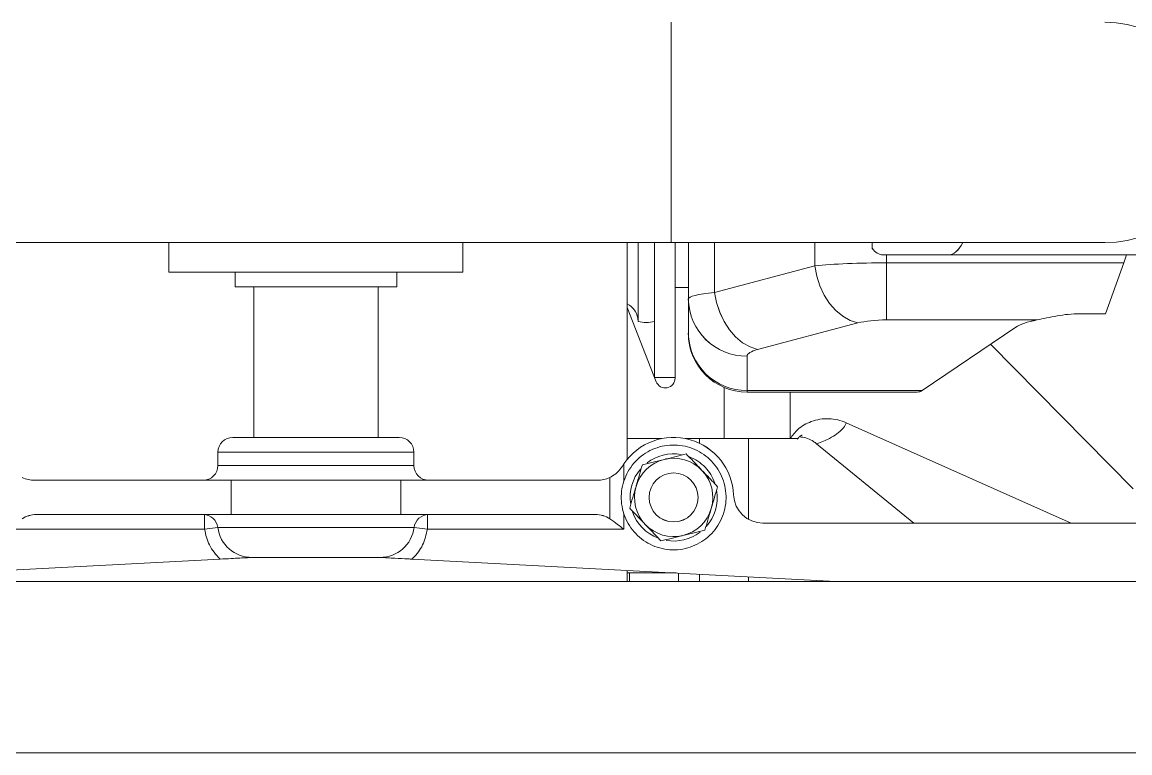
# Model space of a CAD drawing. Header units: inches. Extents: x -1851 to 6314, y -1304 to 4687.
# Drawn here: x 1307.98 to 1318.33, y 3350.15 to 3356.97 of the extents above; entities that cross this region are included whole.
import ezdxf

# ---------------------------------------------------------------- set-up
doc = ezdxf.new("R2010")
doc.units = ezdxf.units.IN
doc.header["$MEASUREMENT"] = 0
doc.layers.add('E-ARRY-TABL', color=9, linetype='Continuous')

# ---------------------------------------------------------------- blocks, each defined once
blk = doc.blocks.new('2.2.1_8 Mid Plan View')
at = {"color": 7, "linetype": 'Continuous', "lineweight": 15}
for p, q in [((-0.30061, -3.73684), (-0.30061, 2.68042)), ((26.705, -3.73684), (26.705, 2.68042)), ((-0.41544, -3.62201), (-0.41544, 2.56559)), ((-0.08202, 0.09022), (-0.08202, -0.1048)), ((26.92359, 0.09022), (26.92359, -0.1048)), ((-0.26164, 0.08119), (-0.26164, -0.22889)), ((26.74396, 0.08119), (26.74396, -0.22889)), ((26.86373, -0.07648), (26.76703, 0.0189)), ((-0.12142, 0.00057), (-0.08733, 0.01273)), ((-0.08733, 0.01273), (-0.08202, 0.01463)), ((-0.08733, 0.01273), (-0.08733, -0.14613)), ((26.88418, 0.00057), (26.91828, 0.01273)), ((26.91828, 0.01273), (26.92359, 0.01463)), ((26.91828, 0.01273), (26.91828, -0.14613)), ((-0.12142, -0.0164), (-0.12142, 0.00057)), ((-0.07382, 0), (-0.07382, -0.29035)), ((26.88418, -0.0164), (26.88418, 0.00057)), ((26.93179, 0), (26.93179, -0.29035)), ((26.74396, -0.0225), (26.81124, -0.17309)), ((-0.12556, -0.14613), (-0.12556, -0.04537)), ((26.88005, -0.14613), (26.88005, -0.04537)), ((-0.13046, -0.05956), (-0.17274, -0.12222)), ((26.87515, -0.05956), (26.83286, -0.12222)), ((-0.08202, -0.1048), (-0.08202, -0.14855)), ((26.92359, -0.1048), (26.92359, -0.14855)), ((-0.17388, -0.12565), (-0.17388, -0.2395)), ((-0.17274, -0.12222), (-0.17274, -0.2395)), ((26.83172, -0.12565), (26.83172, -0.2395)), ((26.83286, -0.12222), (26.83286, -0.2395)), ((26.74396, -0.12795), (26.79714, -0.19297)), ((-0.08733, -0.14613), (-0.12556, -0.14613)), ((26.91828, -0.14613), (26.88005, -0.14613)), ((-0.07382, -0.15584), (-0.07762, -0.15584)), ((26.93179, -0.15584), (26.92798, -0.15584)), ((-0.14536, -0.23247), (-0.12762, -0.16535)), ((26.86025, -0.23247), (26.87799, -0.16535)), ((-0.28572, -0.46404), (-0.30061, -0.18001)), ((26.71988, -0.46404), (26.705, -0.18001)), ((-0.08939, -0.19417), (-0.10713, -0.2613)), ((26.91622, -0.19417), (26.89848, -0.2613)), ((26.80058, -0.2107), (26.80058, -0.20569)), ((26.80058, -0.2549), (26.80058, -0.2107)), ((26.80058, -0.2107), (26.83172, -0.2107)), ((-0.17388, -0.2395), (-0.17274, -0.2395)), ((-0.17274, -0.2395), (-0.14975, -0.2395)), ((26.70806, -0.2385), (26.705, -0.2385)), ((26.80058, -0.2385), (26.74647, -0.2385)), ((26.83172, -0.2395), (26.83286, -0.2395)), ((26.83286, -0.2395), (26.85585, -0.2395)), ((26.80058, -0.2549), (26.80058, -0.28077)), ((26.705, -0.27131), (26.70978, -0.27131)), ((26.79741, -0.27131), (26.80058, -0.27131)), ((-0.11152, -0.27887), (-0.13451, -0.27887)), ((-0.07382, -0.27887), (-0.11152, -0.27887)), ((-0.10375, -0.27887), (-0.10375, -0.28771)), ((26.89408, -0.27887), (26.87109, -0.27887)), ((26.93179, -0.27887), (26.89408, -0.27887)), ((26.90186, -0.27887), (26.90186, -0.28771)), ((-0.07382, -0.28771), (-0.16416, -0.28771)), ((-0.16416, -0.28771), (-0.16416, -0.30146)), ((26.705, -0.28543), (26.71052, -0.28543)), ((26.71061, -0.28706), (26.71061, -0.31824)), ((26.84109, -0.28771), (26.84144, -0.28771)), ((26.93179, -0.28771), (26.84144, -0.28771)), ((26.84144, -0.28771), (26.84144, -0.30146)), ((-0.07382, -0.29035), (-0.07382, -0.42979)), ((26.80058, -0.29665), (26.80058, -0.31988)), ((26.93179, -0.29035), (26.93179, -0.42979)), ((-0.16416, -0.30146), (-0.07382, -0.30146)), ((26.88839, -0.31988), (26.8387, -0.30038)), ((26.84144, -0.30146), (26.93179, -0.30146)), ((-0.07382, -0.31255), (-0.12655, -0.31255)), ((26.71061, -0.31824), (26.705, -0.31824)), ((26.71061, -0.31988), (26.71061, -0.31824)), ((26.93179, -0.31255), (26.87906, -0.31255)), ((-0.29328, -0.31988), (-0.30061, -0.31988)), ((-0.26575, -0.45363), (-0.26575, -0.32202)), ((-0.22193, -0.32202), (-0.2235, -0.32303)), ((-0.07382, -0.31988), (-0.21905, -0.31988)), ((26.71233, -0.31988), (26.705, -0.31988)), ((26.73986, -0.45363), (26.73986, -0.32202)), ((26.78367, -0.32202), (26.78211, -0.32303)), ((26.93179, -0.31988), (26.78656, -0.31988)), ((-0.23108, -0.33148), (-0.25867, -0.33148)), ((26.77453, -0.33148), (26.74694, -0.33148)), ((-0.2559, -0.47148), (-0.2559, -0.34118)), ((-0.23294, -0.33983), (-0.23294, -0.47148)), ((26.7497, -0.47148), (26.7497, -0.34118)), ((26.77267, -0.33983), (26.77267, -0.47148)), ((-0.0935, -0.62663), (-0.0935, -0.42979)), ((-0.0935, -0.42979), (-0.07382, -0.42979)), ((-0.07382, -0.62663), (-0.07382, -0.42979)), ((26.9121, -0.62663), (26.9121, -0.42979)), ((26.9121, -0.42979), (26.93179, -0.42979)), ((26.93179, -0.62663), (26.93179, -0.42979)), ((-0.21407, -0.46259), (-0.22309, -0.46259)), ((26.79153, -0.46259), (26.78251, -0.46259)), ((-0.2559, -0.47148), (-0.23294, -0.47148)), ((-0.2559, -0.58494), (-0.2559, -0.47148)), ((-0.23294, -0.47148), (-0.23294, -0.58494)), ((-0.20423, -0.47244), (-0.20423, -0.58398)), ((-0.0935, -0.47408), (-0.10335, -0.47408)), ((-0.10335, -0.58234), (-0.10335, -0.47408)), ((26.7497, -0.47148), (26.77267, -0.47148)), ((26.7497, -0.58494), (26.7497, -0.47148)), ((26.77267, -0.47148), (26.77267, -0.58494)), ((26.80138, -0.47244), (26.80138, -0.58398)), ((26.9121, -0.47408), (26.90226, -0.47408)), ((26.90226, -0.58234), (26.90226, -0.47408)), ((-0.28461, -0.48573), (-0.28463, -0.48487)), ((-0.28461, -0.57112), (-0.28461, -0.4853)), ((-0.10335, -0.48654), (-0.20423, -0.48654)), ((26.721, -0.48573), (26.72097, -0.48487)), ((26.721, -0.57112), (26.721, -0.4853)), ((26.90226, -0.48654), (26.80138, -0.48654)), ((-0.20423, -0.56988), (-0.10335, -0.56988)), ((26.80138, -0.56988), (26.90226, -0.56988)), ((-0.2559, -0.58494), (-0.23294, -0.58494)), ((-0.2559, -0.71524), (-0.2559, -0.58494)), ((-0.23294, -0.58494), (-0.23294, -0.71659)), ((-0.10335, -0.58234), (-0.0935, -0.58234)), ((26.7497, -0.58494), (26.77267, -0.58494)), ((26.7497, -0.71524), (26.7497, -0.58494)), ((26.77267, -0.58494), (26.77267, -0.71659)), ((26.90226, -0.58234), (26.9121, -0.58234)), ((-0.28572, -0.59238), (-0.30061, -0.87641)), ((26.71988, -0.59238), (26.705, -0.87641)), ((-0.22309, -0.59383), (-0.21407, -0.59383)), ((26.78251, -0.59383), (26.79153, -0.59383)), ((-0.26575, -0.7344), (-0.26575, -0.60279)), ((26.73986, -0.7344), (26.73986, -0.60279)), ((-0.0935, -0.62663), (-0.07382, -0.62663)), ((-0.07382, -0.62663), (-0.07382, -0.76607)), ((26.9121, -0.62663), (26.93179, -0.62663)), ((26.93179, -0.62663), (26.93179, -0.76607))]:
    blk.add_line(p, q, dxfattribs=at)
at = {"color": 8, "linetype": 'Continuous', "lineweight": 15}
for p, q in [((-0.08733, -0.14613), (-0.08202, -0.14613)), ((26.91828, -0.14613), (26.92359, -0.14613)), ((-0.07382, -0.19417), (-0.08939, -0.19417)), ((26.93179, -0.19417), (26.91622, -0.19417)), ((26.83486, -0.2549), (26.80058, -0.2549)), ((-0.10713, -0.2613), (-0.07382, -0.2613)), ((26.89848, -0.2613), (26.93179, -0.2613)), ((0.07382, -0.29035), (-0.07382, -0.29035)), ((27.07942, -0.29035), (26.93179, -0.29035)), ((-0.26575, -0.32202), (-0.2555, -0.32202)), ((-0.23334, -0.32202), (-0.22193, -0.32202)), ((26.73986, -0.32202), (26.75011, -0.32202)), ((26.77226, -0.32202), (26.78367, -0.32202)), ((-0.26461, -0.46253), (-0.26575, -0.45363)), ((-0.25594, -0.45363), (-0.26575, -0.45363)), ((26.741, -0.46253), (26.73986, -0.45363)), ((26.74966, -0.45363), (26.73986, -0.45363)), ((-0.26451, -0.46252), (-0.26451, -0.5939)), ((-0.22309, -0.46259), (-0.22309, -0.59383)), ((-0.21407, -0.59383), (-0.21407, -0.46259)), ((26.74109, -0.46252), (26.74109, -0.5939)), ((26.78251, -0.46259), (26.78251, -0.59383)), ((26.79153, -0.59383), (26.79153, -0.46259)), ((-0.26575, -0.60279), (-0.26461, -0.59389)), ((26.73986, -0.60279), (26.741, -0.59389)), ((-0.26575, -0.60279), (-0.25594, -0.60279)), ((26.73986, -0.60279), (26.74966, -0.60279))]:
    blk.add_line(p, q, dxfattribs=at)
at = {"color": 7, "linetype": 'Continuous', "lineweight": 15, "flags": 128}
for points in [[(-0.08939, -0.19417), (-0.09617, -0.1929), (-0.10274, -0.19077), (-0.1089, -0.18786), (-0.11446, -0.18425), (-0.11924, -0.18006), (-0.1231, -0.17542), (-0.12592, -0.17046), (-0.12762, -0.16535)], [(26.91622, -0.19417), (26.90944, -0.1929), (26.90287, -0.19077), (26.89671, -0.18786), (26.89115, -0.18425), (26.88637, -0.18006), (26.8825, -0.17542), (26.87968, -0.17046), (26.87799, -0.16535)], [(-0.10713, -0.2613), (-0.11391, -0.26002), (-0.12048, -0.25789), (-0.12664, -0.25498), (-0.1322, -0.25138), (-0.13698, -0.24718), (-0.14085, -0.24254), (-0.14367, -0.23758), (-0.14536, -0.23247)], [(26.89848, -0.2613), (26.8917, -0.26002), (26.88513, -0.25789), (26.87896, -0.25498), (26.87341, -0.25138), (26.86862, -0.24718), (26.86476, -0.24254), (26.86194, -0.23758), (26.86025, -0.23247)]]:
    blk.add_lwpolyline(points, dxfattribs=at)
at = {"color": 7, "linetype": 'Continuous', "lineweight": 15}
for centre in [(-0.24442, -0.28871), (26.76119, -0.28871)]:
    blk.add_circle(centre, 0.0164, dxfattribs=at)
for centre, radius, start, end in [((0, 0), 0.07382, 0, 180), ((27.00561, 0), 0.07382, 0, 180), ((-0.24196, -0.22889), 0.01968, 180, 267.64472), ((26.76365, -0.22889), 0.01968, 180, 267.64472), ((-0.13451, -0.2395), 0.03937, 180, 270), ((-0.13391, -0.24004), 0.03884, 179.20634, 269.11267), ((-0.11092, -0.24004), 0.03884, 179.20634, 269.11267), ((26.87109, -0.2395), 0.03937, 180, 270), ((26.8717, -0.24004), 0.03884, 179.20634, 269.11267), ((26.89469, -0.24004), 0.03884, 179.20634, 269.11267), ((-0.24442, -0.28871), 0.04019, 304.01996, 87.64472), ((26.76119, -0.28871), 0.04019, 304.01996, 87.64472), ((-0.24442, -0.28871), 0.0351, 119.40411, 130.65411), ((-0.24442, -0.28871), 0.0292, 82.02411, 131.67826), ((-0.24442, -0.28871), 0.0351, 108.15411, 119.40411), ((-0.24442, -0.28871), 0.0351, 96.90411, 108.15411), ((-0.24442, -0.28871), 0.0351, 85.65411, 96.90411), ((-0.24442, -0.28871), 0.0351, 74.40411, 85.65411), ((-0.24442, -0.28871), 0.0351, 63.15411, 74.40411), ((-0.24442, -0.28871), 0.0351, 51.90411, 63.15411), ((26.76119, -0.28871), 0.0351, 119.40411, 130.65411), ((26.76119, -0.28871), 0.0292, 82.02411, 131.67826), ((26.76119, -0.28871), 0.0351, 108.15411, 119.40411), ((26.76119, -0.28871), 0.0351, 96.90411, 108.15411), ((26.76119, -0.28871), 0.0351, 85.65411, 96.90411), ((26.76119, -0.28871), 0.0351, 74.40411, 85.65411), ((26.76119, -0.28871), 0.0351, 63.15411, 74.40411), ((26.76119, -0.28871), 0.0351, 51.90411, 63.15411), ((-0.24442, -0.28871), 0.0351, 130.65411, 141.90411), ((-0.24442, -0.28871), 0.02625, 106.27911, 166.27911), ((-0.24442, -0.28871), 0.02625, 46.27911, 106.27911), ((-0.24442, -0.28871), 0.0292, 46.27911, 70.51706), ((-0.24442, -0.28871), 0.0351, 40.65411, 51.90411), ((-0.24442, -0.28871), 0.0351, 29.40411, 40.65411), ((26.76119, -0.28871), 0.0351, 130.65411, 141.90411), ((26.76119, -0.28871), 0.02625, 106.27911, 166.27911), ((26.76119, -0.28871), 0.02625, 46.27911, 106.27911), ((26.76119, -0.28871), 0.0292, 46.27911, 70.51706), ((26.76119, -0.28871), 0.0351, 40.65411, 51.90411), ((26.76119, -0.28871), 0.0351, 29.40411, 40.65411), ((-0.24442, -0.28871), 0.0351, 153.15411, 164.40411), ((-0.24442, -0.28871), 0.0351, 141.90411, 153.15411), ((-0.24442, -0.28871), 0.0292, 142.71343, 189.80563), ((-0.24442, -0.28871), 0.02625, 346.27911, 46.27911), ((-0.24442, -0.28871), 0.0292, 21.12868, 46.27911), ((-0.24442, -0.28871), 0.0351, 18.15411, 29.40411), ((26.76119, -0.28871), 0.0351, 153.15411, 164.40411), ((26.76119, -0.28871), 0.0351, 141.90411, 153.15411), ((26.76119, -0.28871), 0.0292, 142.71343, 189.80563), ((26.76119, -0.28871), 0.02625, 346.27911, 46.27911), ((26.76119, -0.28871), 0.0292, 21.12868, 46.27911), ((26.76119, -0.28871), 0.0351, 18.15411, 29.40411), ((-0.24442, -0.28871), 0.0351, 164.40411, 175.65411), ((-0.24442, -0.28871), 0.0351, 6.90411, 18.15411), ((26.76119, -0.28871), 0.0351, 164.40411, 175.65411), ((26.76119, -0.28871), 0.0351, 6.90411, 18.15411), ((-0.24442, -0.28871), 0.0351, 175.65411, 186.90411), ((-0.24442, -0.28871), 0.02625, 166.27911, 226.27911), ((-0.24442, -0.28871), 0.0292, 322.45247, 9.92962), ((-0.24442, -0.28871), 0.0351, 355.65411, 6.90411), ((26.76119, -0.28871), 0.0351, 175.65411, 186.90411), ((26.76119, -0.28871), 0.02625, 166.27911, 226.27911), ((26.76119, -0.28871), 0.0292, 322.45247, 9.92962), ((26.76119, -0.28871), 0.0351, 355.65411, 6.90411), ((26.84109, -0.29427), 0.00656, 90, 248.57364), ((-0.24442, -0.28871), 0.0351, 186.90411, 198.15411), ((-0.24442, -0.28871), 0.02625, 286.27911, 346.27911), ((-0.24442, -0.28871), 0.0351, 344.40411, 355.65411), ((26.76119, -0.28871), 0.0351, 186.90411, 198.15411), ((26.76119, -0.28871), 0.02625, 286.27911, 346.27911), ((26.76119, -0.28871), 0.0351, 344.40411, 355.65411), ((-0.24442, -0.28871), 0.0351, 198.15411, 209.40411), ((-0.24442, -0.28871), 0.0292, 200.59474, 250.94292), ((-0.24442, -0.28871), 0.0351, 333.15411, 344.40411), ((-0.10766, -0.307), 0.01968, 163.6403, 196.3597), ((26.76119, -0.28871), 0.0351, 198.15411, 209.40411), ((26.76119, -0.28871), 0.0292, 200.59474, 250.94292), ((26.76119, -0.28871), 0.0351, 333.15411, 344.40411), ((26.89794, -0.307), 0.01968, 163.6403, 196.3597), ((-0.24442, -0.28871), 0.0351, 209.40411, 220.65411), ((-0.24442, -0.28871), 0.02625, 226.27911, 286.27911), ((-0.24442, -0.28871), 0.0292, 262.37591, 310.67419), ((-0.24442, -0.28871), 0.0351, 310.65411, 321.90411), ((-0.24442, -0.28871), 0.0351, 321.90411, 333.15411), ((26.76119, -0.28871), 0.0351, 209.40411, 220.65411), ((26.76119, -0.28871), 0.02625, 226.27911, 286.27911), ((26.76119, -0.28871), 0.0292, 262.37591, 310.67419), ((26.76119, -0.28871), 0.0351, 310.65411, 321.90411), ((26.76119, -0.28871), 0.0351, 321.90411, 333.15411), ((-0.24442, -0.28871), 0.0351, 220.65411, 231.90411), ((-0.24442, -0.28871), 0.0351, 231.90411, 243.15411), ((-0.24442, -0.28871), 0.0351, 299.40411, 310.65411), ((-0.12655, -0.32567), 0.01312, 26.18366, 90), ((26.76119, -0.28871), 0.0351, 220.65411, 231.90411), ((26.76119, -0.28871), 0.0351, 231.90411, 243.15411), ((26.76119, -0.28871), 0.0351, 299.40411, 310.65411), ((26.87906, -0.32567), 0.01312, 26.18366, 90), ((-0.24442, -0.28871), 0.0351, 243.15411, 254.40411), ((-0.24442, -0.28871), 0.0351, 254.40411, 265.65411), ((-0.24442, -0.28871), 0.0351, 265.65411, 276.90411), ((-0.24442, -0.28871), 0.0351, 276.90411, 288.15411), ((-0.24442, -0.28871), 0.0351, 288.15411, 299.40411), ((26.76119, -0.28871), 0.0351, 243.15411, 254.40411), ((26.76119, -0.28871), 0.0351, 254.40411, 265.65411), ((26.76119, -0.28871), 0.0351, 265.65411, 276.90411), ((26.76119, -0.28871), 0.0351, 276.90411, 288.15411), ((26.76119, -0.28871), 0.0351, 288.15411, 299.40411), ((-0.21325, -0.33983), 0.01968, 154.88049, 180), ((26.79235, -0.33983), 0.01968, 154.88049, 180), ((-0.26575, -0.45275), 0.00984, 277.18076, 0), ((-0.22309, -0.45275), 0.00984, 180, 270), ((26.73986, -0.45275), 0.00984, 277.18076, 0), ((26.78251, -0.45275), 0.00984, 180, 270), ((-0.26164, -0.4853), 0.02297, 97.18076, 180), ((-0.21407, -0.47244), 0.00984, 0, 90), ((26.74396, -0.4853), 0.02297, 97.18076, 180), ((26.79153, -0.47244), 0.00984, 0, 90), ((-0.26164, -0.57112), 0.02297, 180, 262.81924), ((26.74396, -0.57112), 0.02297, 180, 262.81924), ((-0.21407, -0.58398), 0.00984, 270, 0), ((26.79153, -0.58398), 0.00984, 270, 0), ((-0.26575, -0.60367), 0.00984, 0, 82.81924), ((-0.22309, -0.60367), 0.00984, 90, 180), ((26.73986, -0.60367), 0.00984, 0, 82.81924), ((26.78251, -0.60367), 0.00984, 90, 180), ((-0.21325, -0.71659), 0.01968, 180, 205.11951), ((26.79235, -0.71659), 0.01968, 180, 205.11951)]:
    blk.add_arc(centre, radius, start, end, dxfattribs=at)
for centre, major_axis, ratio, start_param, end_param in [((-0.13432, -0.0164), (0, 0.04593), 0.24585, 3.490958, 4.029993), ((26.87128, -0.0164), (0, 0.04593), 0.24585, 3.490958, 4.029993), ((-0.04921, -0.1048), (0.03281, 0), 0.444444, 2.418858, 3.141593), ((26.95639, -0.1048), (0.03281, 0), 0.444444, 2.418858, 3.141593), ((-0.13451, -0.12565), (0.03937, 0), 0.364309, 2.900524, 3.141593), ((26.87109, -0.12565), (0.03937, 0), 0.364309, 2.900524, 3.141593), ((-0.13201, -0.14613), (0, 0.02625), 0.24585, 3.890812, 4.712389), ((-0.09378, -0.14613), (0, 0.06562), 0.09834, 3.890812, 4.712389), ((26.8736, -0.14613), (0, 0.02625), 0.24585, 3.890812, 4.712389), ((26.91183, -0.14613), (0, 0.06562), 0.09834, 3.890812, 4.712389), ((-0.04921, -0.14855), (0.03281, 0), 0.444444, 3.141593, 3.665191), ((26.95639, -0.14855), (0.03281, 0), 0.444444, 3.141593, 3.665191), ((-0.14975, -0.21325), (0, 0.02625), 0.24585, 3.141593, 3.890812), ((26.85585, -0.21325), (0, 0.02625), 0.24585, 3.141593, 3.890812), ((-0.11152, -0.21325), (0, 0.06562), 0.09834, 3.141593, 3.890812), ((26.89408, -0.21325), (0, 0.06562), 0.09834, 3.141593, 3.890812), ((-0.26575, -0.34118), (0, 0.01395), 0.70539, 4.712389, 5.481174), ((26.73986, -0.34118), (0, 0.01395), 0.70539, 4.712389, 5.481174), ((-0.26575, -0.71524), (0, 0.01395), 0.70539, 3.943604, 4.712389), ((26.73986, -0.71524), (0, 0.01395), 0.70539, 3.943604, 4.712389)]:
    blk.add_ellipse(centre, major_axis=major_axis, ratio=ratio, start_param=start_param, end_param=end_param, dxfattribs=at)
for points, knots in [([(-0.12556, -0.04537), (-0.12512, -0.04331), (-0.12424, -0.03914), (-0.12279, -0.03206), (-0.12171, -0.02445), (-0.12142, -0.01914), (-0.12142, -0.01643), (-0.12142, -0.0164)], [0, 0, 0, 0, 0.245342, 0.49764, 0.743058, 0.997175, 1, 1, 1, 1]), ([(26.88005, -0.04537), (26.88048, -0.04331), (26.88136, -0.03914), (26.88281, -0.03206), (26.8839, -0.02445), (26.88418, -0.01914), (26.88418, -0.01643), (26.88418, -0.0164)], [0, 0, 0, 0, 0.245342, 0.49764, 0.743058, 0.997175, 1, 1, 1, 1]), ([(26.79714, -0.19297), (26.79714, -0.19297), (26.79821, -0.18973), (26.80035, -0.18468), (26.80376, -0.17915), (26.80709, -0.17539), (26.8096, -0.17371), (26.81102, -0.17316), (26.81124, -0.17309), (26.81124, -0.17309)], [0, 0, 0, 0, 0.000004, 0.286524, 0.497982, 0.714192, 0.95402, 0.999996, 1, 1, 1, 1]), ([(26.81124, -0.17309), (26.81196, -0.17499), (26.8134, -0.17879), (26.8141, -0.18478), (26.8137, -0.19078), (26.81175, -0.19793), (26.80788, -0.20524), (26.80274, -0.20909), (26.80058, -0.2107)], [0, 0, 0, 0, 0.14503, 0.290095, 0.434984, 0.579854, 0.823987, 1, 1, 1, 1]), ([(26.80167, -0.20453), (26.80166, -0.20413), (26.80161, -0.20087), (26.80007, -0.19683), (26.79766, -0.19365), (26.79714, -0.19297)], [0, 0, 0, 0, 0.099429, 0.806731, 1, 1, 1, 1]), ([(26.80303, -0.20278), (26.80303, -0.20278), (26.80303, -0.20279), (26.80245, -0.20365), (26.80153, -0.20484), (26.80057, -0.20566), (26.80027, -0.20591)], [0, 0, 0, 0, 0.223337, 0.535365, 0.858587, 1, 1, 1, 1]), ([(-0.23723, -0.25927), (-0.23959, -0.25996), (-0.24436, -0.26135), (-0.24929, -0.26279), (-0.25178, -0.26352)], [0, 0, 0, 0, 0.495458, 1, 1, 1, 1]), ([(-0.22628, -0.26974), (-0.22728, -0.26879), (-0.23098, -0.26524), (-0.23459, -0.26179), (-0.23723, -0.25927)], [0, 0, 0, 0, 0.268634, 1, 1, 1, 1]), ([(26.76838, -0.25927), (26.76601, -0.25996), (26.76125, -0.26135), (26.75632, -0.26279), (26.75383, -0.26352)], [0, 0, 0, 0, 0.495458, 1, 1, 1, 1]), ([(26.77933, -0.26974), (26.77833, -0.26879), (26.77462, -0.26524), (26.77102, -0.26179), (26.76838, -0.25927)], [0, 0, 0, 0, 0.268634, 1, 1, 1, 1]), ([(-0.25178, -0.26352), (-0.25212, -0.26362), (-0.25473, -0.26438), (-0.25966, -0.26582), (-0.26409, -0.26711), (-0.26632, -0.26776)], [0, 0, 0, 0, 0.070086, 0.530782, 1, 1, 1, 1]), ([(26.75383, -0.26352), (26.75348, -0.26362), (26.75087, -0.26438), (26.74595, -0.26582), (26.74152, -0.26711), (26.73928, -0.26776)], [0, 0, 0, 0, 0.070086, 0.530782, 1, 1, 1, 1]), ([(-0.26632, -0.26776), (-0.26691, -0.27016), (-0.26808, -0.27498), (-0.2693, -0.27997), (-0.26992, -0.28249)], [0, 0, 0, 0, 0.495458, 1, 1, 1, 1]), ([(-0.21533, -0.28022), (-0.21625, -0.27934), (-0.21982, -0.27592), (-0.22353, -0.27238), (-0.22628, -0.26974)], [0, 0, 0, 0, 0.257551, 1, 1, 1, 1]), ([(26.73928, -0.26776), (26.7387, -0.27016), (26.73752, -0.27498), (26.7363, -0.27997), (26.73569, -0.28249)], [0, 0, 0, 0, 0.495458, 1, 1, 1, 1]), ([(26.79028, -0.28022), (26.78936, -0.27934), (26.78579, -0.27592), (26.78208, -0.27238), (26.77933, -0.26974)], [0, 0, 0, 0, 0.257551, 1, 1, 1, 1]), ([(-0.21892, -0.29494), (-0.21884, -0.29459), (-0.21819, -0.29194), (-0.21698, -0.28696), (-0.21588, -0.28248), (-0.21533, -0.28022)], [0, 0, 0, 0, 0.070086, 0.530782, 1, 1, 1, 1]), ([(26.78668, -0.29494), (26.78677, -0.29459), (26.78741, -0.29194), (26.78863, -0.28696), (26.78973, -0.28248), (26.79028, -0.28022)], [0, 0, 0, 0, 0.070086, 0.530782, 1, 1, 1, 1]), ([(-0.26992, -0.28249), (-0.27, -0.28283), (-0.27065, -0.28548), (-0.27186, -0.29046), (-0.27296, -0.29494), (-0.27351, -0.29721)], [0, 0, 0, 0, 0.070086, 0.530782, 1, 1, 1, 1]), ([(26.73569, -0.28249), (26.7356, -0.28283), (26.73496, -0.28548), (26.73374, -0.29046), (26.73265, -0.29494), (26.7321, -0.29721)], [0, 0, 0, 0, 0.070086, 0.530782, 1, 1, 1, 1]), ([(-0.22252, -0.30966), (-0.22193, -0.30727), (-0.22075, -0.30244), (-0.21954, -0.29745), (-0.21892, -0.29494)], [0, 0, 0, 0, 0.495458, 1, 1, 1, 1]), ([(26.78309, -0.30966), (26.78367, -0.30727), (26.78485, -0.30244), (26.78607, -0.29745), (26.78668, -0.29494)], [0, 0, 0, 0, 0.495458, 1, 1, 1, 1]), ([(-0.26256, -0.30768), (-0.26356, -0.30673), (-0.26726, -0.30318), (-0.27087, -0.29973), (-0.27351, -0.29721)], [0, 0, 0, 0, 0.268634, 1, 1, 1, 1]), ([(26.74305, -0.30768), (26.74205, -0.30673), (26.73834, -0.30318), (26.73473, -0.29973), (26.7321, -0.29721)], [0, 0, 0, 0, 0.268634, 1, 1, 1, 1]), ([(-0.25161, -0.31815), (-0.25253, -0.31727), (-0.2561, -0.31386), (-0.25981, -0.31031), (-0.26256, -0.30768)], [0, 0, 0, 0, 0.257551, 1, 1, 1, 1]), ([(-0.23706, -0.3139), (-0.23672, -0.3138), (-0.23411, -0.31304), (-0.22918, -0.3116), (-0.22475, -0.31031), (-0.22252, -0.30966)], [0, 0, 0, 0, 0.070086, 0.530782, 1, 1, 1, 1]), ([(26.754, -0.31815), (26.75308, -0.31727), (26.74951, -0.31386), (26.7458, -0.31031), (26.74305, -0.30768)], [0, 0, 0, 0, 0.257551, 1, 1, 1, 1]), ([(26.76854, -0.3139), (26.76889, -0.3138), (26.7715, -0.31304), (26.77642, -0.3116), (26.78085, -0.31031), (26.78309, -0.30966)], [0, 0, 0, 0, 0.070086, 0.530782, 1, 1, 1, 1]), ([(-0.25161, -0.31815), (-0.24925, -0.31746), (-0.24448, -0.31607), (-0.23955, -0.31463), (-0.23706, -0.3139)], [0, 0, 0, 0, 0.495458, 1, 1, 1, 1]), ([(26.754, -0.31815), (26.75636, -0.31746), (26.76113, -0.31607), (26.76606, -0.31463), (26.76854, -0.3139)], [0, 0, 0, 0, 0.495458, 1, 1, 1, 1]), ([(-0.26575, -0.32202), (-0.26574, -0.32203), (-0.26465, -0.32343), (-0.2621, -0.3267), (-0.25992, -0.32974), (-0.25867, -0.33148)], [0, 0, 0, 0, 0.003777, 0.432324, 1, 1, 1, 1]), ([(-0.2235, -0.32303), (-0.22497, -0.32409), (-0.22791, -0.32623), (-0.23011, -0.32951), (-0.23093, -0.33119), (-0.23108, -0.33148)], [0, 0, 0, 0, 0.451634, 0.905839, 1, 1, 1, 1]), ([(26.73986, -0.32202), (26.73987, -0.32203), (26.74096, -0.32343), (26.74351, -0.3267), (26.74569, -0.32974), (26.74694, -0.33148)], [0, 0, 0, 0, 0.003777, 0.432324, 1, 1, 1, 1]), ([(26.78211, -0.32303), (26.78064, -0.32409), (26.77769, -0.32623), (26.77549, -0.32951), (26.77467, -0.33119), (26.77453, -0.33148)], [0, 0, 0, 0, 0.451634, 0.905839, 1, 1, 1, 1]), ([(-0.28572, -0.46404), (-0.28549, -0.46378), (-0.28277, -0.46086), (-0.27649, -0.45608), (-0.26933, -0.45445), (-0.26575, -0.45363)], [0, 0, 0, 0, 0.045613, 0.522765, 1, 1, 1, 1]), ([(26.71988, -0.46404), (26.72012, -0.46378), (26.72284, -0.46086), (26.72912, -0.45608), (26.73628, -0.45445), (26.73986, -0.45363)], [0, 0, 0, 0, 0.045613, 0.522765, 1, 1, 1, 1]), ([(-0.28463, -0.48487), (-0.28471, -0.4834), (-0.28487, -0.48041), (-0.28518, -0.47435), (-0.28548, -0.46876), (-0.28568, -0.46483), (-0.28572, -0.46404)], [0, 0, 0, 0, 0.238972, 0.483667, 0.895277, 1, 1, 1, 1]), ([(26.72097, -0.48487), (26.7209, -0.4834), (26.72074, -0.48041), (26.72042, -0.47435), (26.72013, -0.46876), (26.71992, -0.46483), (26.71988, -0.46404)], [0, 0, 0, 0, 0.238972, 0.483667, 0.895277, 1, 1, 1, 1]), ([(-0.28572, -0.59238), (-0.28559, -0.58985), (-0.28525, -0.58332), (-0.28489, -0.57642), (-0.28468, -0.57238), (-0.28463, -0.57155)], [0, 0, 0, 0, 0.334113, 0.862931, 1, 1, 1, 1]), ([(26.71988, -0.59238), (26.72002, -0.58985), (26.72036, -0.58332), (26.72072, -0.57642), (26.72093, -0.57238), (26.72097, -0.57155)], [0, 0, 0, 0, 0.334113, 0.862931, 1, 1, 1, 1]), ([(-0.26575, -0.60279), (-0.26937, -0.602), (-0.27696, -0.60034), (-0.28271, -0.59511), (-0.28572, -0.59238)], [0, 0, 0, 0, 0.477569, 1, 1, 1, 1]), ([(26.73986, -0.60279), (26.73624, -0.602), (26.72865, -0.60034), (26.72289, -0.59511), (26.71988, -0.59238)], [0, 0, 0, 0, 0.477569, 1, 1, 1, 1])]:
    blk.add_open_spline(points, degree=3, knots=knots, dxfattribs=at)

msp = doc.modelspace()

# ---------------------------------------------------------------- block references
at = {"layer": 'E-ARRY-TABL', "xscale": -13.95298604562408, "yscale": 13.95298604562408, "zscale": 13.95298604562408, "rotation": 270}
for p in [(1318.09446, 3355.94457), (1318.09446, 2979.13571)]:
    msp.add_blockref('2.2.1_8 Mid Plan View', p, dxfattribs=at)

doc.saveas('drawing.dxf')
